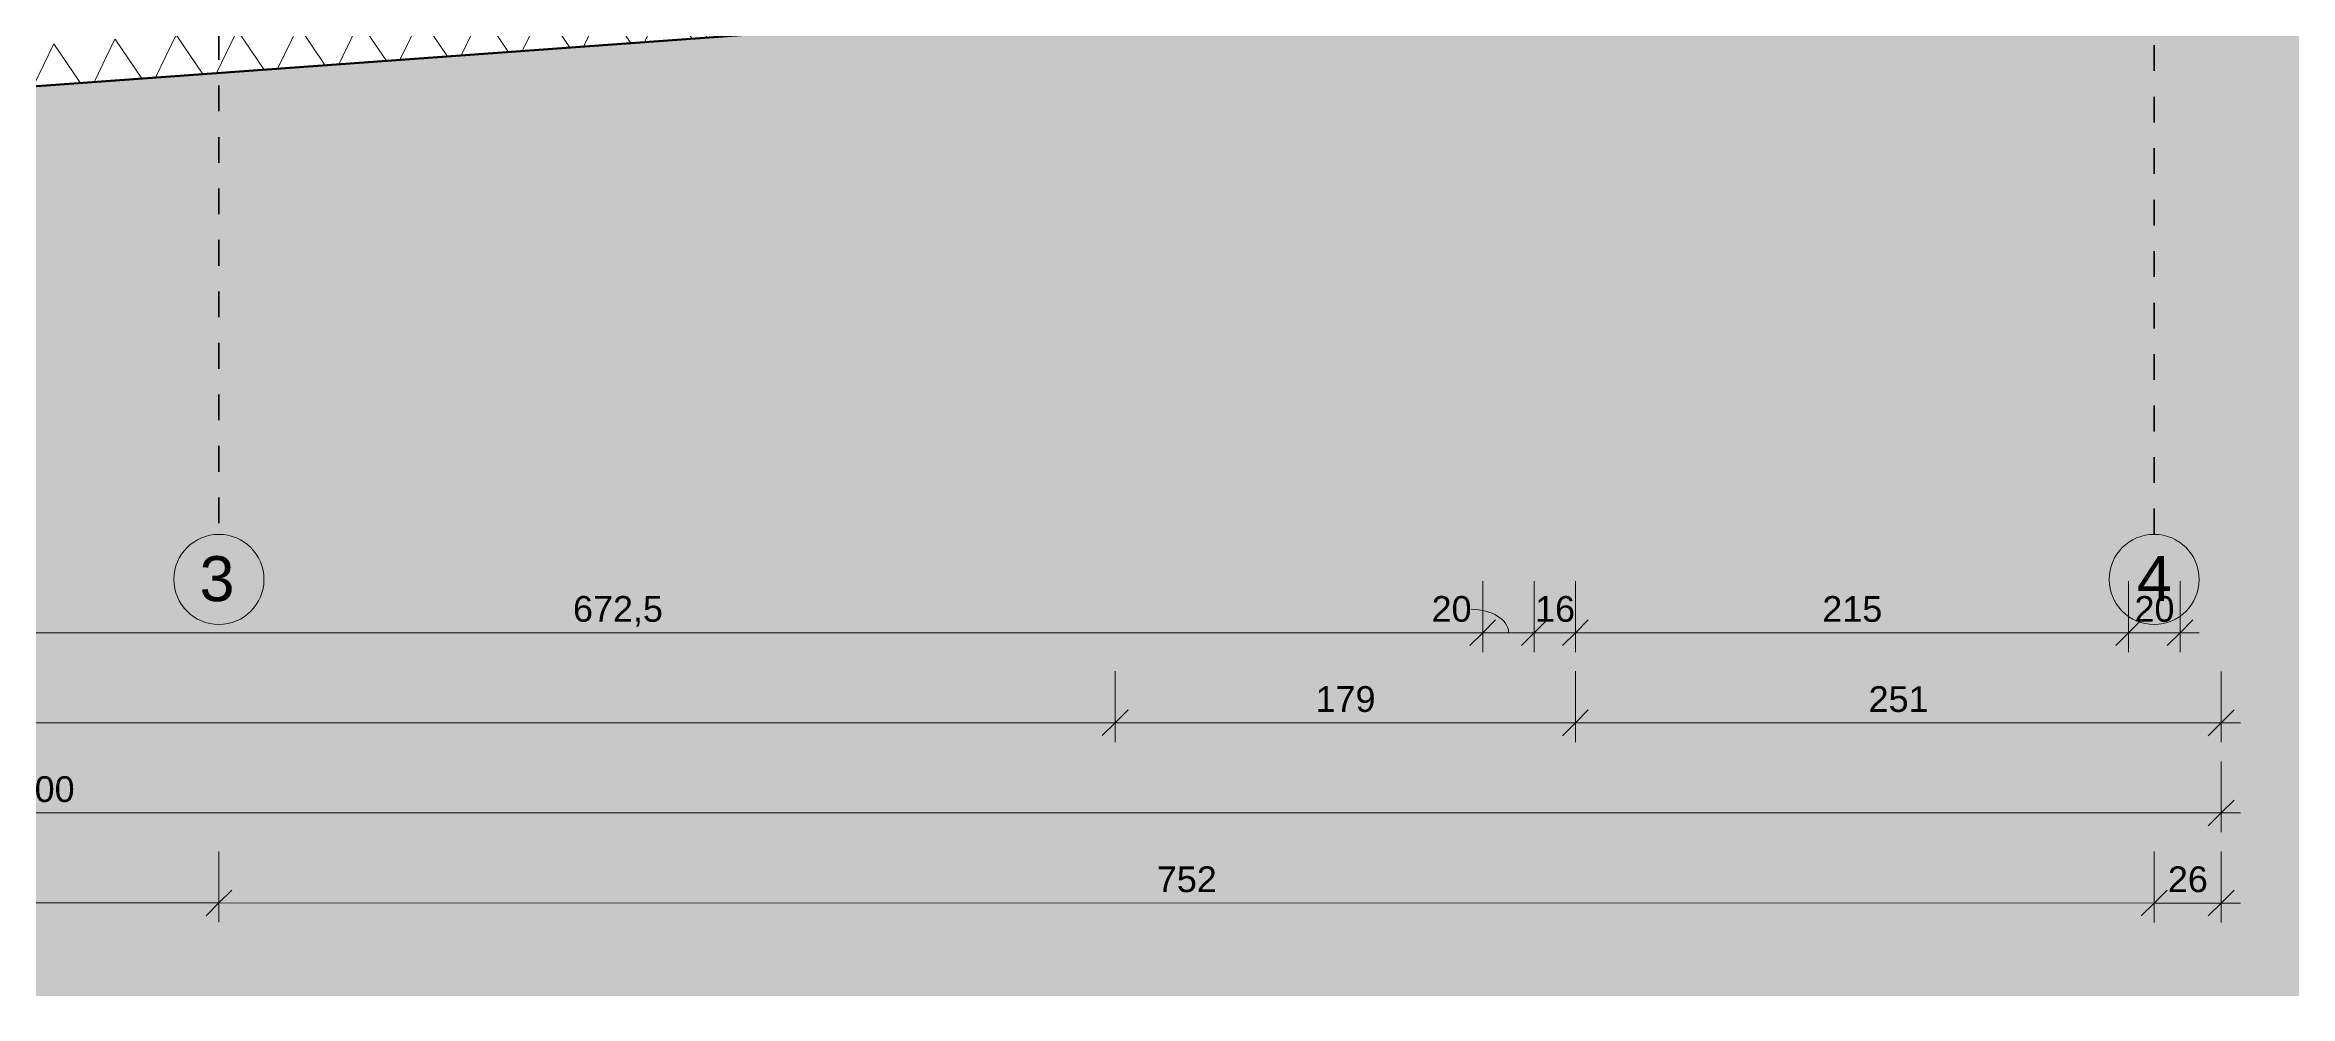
# Model space of a CAD drawing. Header units: metres. Extents: x -67.4 to -27.2, y 43.9 to 89.6.
# Drawn here: x -45.81 to -37.08, y 44.73 to 48.43 of the extents above; entities that cross this region are included whole.
import ezdxf

# ---------------------------------------------------------------- set-up
doc = ezdxf.new("R2010")
doc.units = ezdxf.units.M
doc.linetypes.add('Strich Punkt Mittel', pattern=[0.015875, 0.00635, -0.004763, 0, -0.004763])
for name, color, linetype, lineweight in [('A-DETL-GENF_', 92, 'Continuous', 13), ('A_2D', 7, 'Continuous', 13), ('A_Bemassung-50_', 4, 'Continuous', 9), ('A_Bemassung_', 4, 'Continuous', 9), ('A_Beschriftung_', 7, 'Continuous', 9), ('A_Grundstuecksgrenze', 5, 'Continuous', 70), ('A_Raster_', 1, 'Continuous', 9), ('A_Waende', 7, 'Continuous', 13), ('G-ANNO-REVC_', 71, 'Continuous', 9)]:
    doc.layers.add(name, color=color, linetype=linetype, lineweight=lineweight)
doc.styles.add('Arial_1', font='arial.ttf', dxfattribs={"height": 0.175})
doc.styles.add('Arial_5', font='arial.ttf', dxfattribs={"height": 0.1})
doc.dimstyles.new('WGA-Bemaßung', dxfattribs={"dimscale": 0.3048, "dimtxt": 0.102026, "dimasz": 0.328084, "dimexe": 0.246063, "dimexo": 0.0625, "dimgap": 0.04101, "dimtad": 1, "dimdec": 1, "dimlfac": 100, "dimrnd": 0.5, "dimdsep": 46, "dimtxsty": 'Arial_5', "dimblk1": 'OBLIQUE', "dimblk2": 'OBLIQUE', "dimsah": 1, "dimcen": 0.09, "dimdle": 0.246063, "dimazin": 2, "dimtfac": 1, "dimtdec": 4, "dimtix": 1, "dimtmove": 0, "dimatfit": 3, "dimfxl": 0.656168, "dimfxlon": 1, "dimtvp": 1, "dimtolj": 1, "dimtzin": 0, "dimarcsym": 2})
doc.dimstyles.new('WGA-Bemaßung_3', dxfattribs={"dimscale": 0.3048, "dimtxt": 0.102026, "dimasz": 0.328084, "dimexe": 0.246063, "dimexo": 0.0625, "dimgap": 0.04101, "dimtad": 1, "dimdec": 1, "dimlfac": 100, "dimrnd": 0.5, "dimdsep": 46, "dimtxsty": 'Arial_5', "dimblk1": 'OBLIQUE', "dimblk2": 'OBLIQUE', "dimsah": 1, "dimcen": 0.09, "dimdle": 0.246063, "dimazin": 2, "dimtfac": 1, "dimtdec": 4, "dimtix": 1, "dimtmove": 1, "dimatfit": 3, "dimfxl": 0.656168, "dimfxlon": 1, "dimtvp": 1, "dimtolj": 1, "dimtzin": 0, "dimarcsym": 2})

# ---------------------------------------------------------------- blocks, each defined once
blk = doc.blocks.new('Family - ___-3180367-263_PP_03DG_BT2')
at = {"layer": 'A_Grundstuecksgrenze'}
blk.add_line((-31.8179, 64.901), (-19.6942, 60.8437), dxfattribs=at)
blk = doc.blocks.new('Raster - BS_Achse-112124-263_PP_03DG_BT2')
at = {"layer": 'A_Beschriftung_'}
blk.add_circle((0, 0), 0.0035, dxfattribs=at)
blk = doc.blocks.new('DIMBLOCK10-263_PP_03DG_BT2')
at = {"layer": 'A_Bemassung-50_', "transparency": 16777216}
for p, q in [((-37.6096, 45.0947), (-37.6096, 45.2947)), ((-37.3491, 45.0946), (-37.3491, 45.2946)), ((-37.2741, 45.0946), (-37.6096, 45.0947)), ((-37.6096, 45.0947), (-37.6096, 45.0197)), ((-37.3491, 45.0946), (-37.3491, 45.0196))]:
    blk.add_line(p, q, dxfattribs=at)
at = {"layer": 'A_Bemassung-50_', "lineweight": 35, "transparency": 16777216}
for p, q in [((-37.6096, 45.0947), (-37.5596, 45.1447)), ((-37.3491, 45.0946), (-37.2991, 45.1446)), ((-37.6096, 45.0947), (-37.6596, 45.0447)), ((-37.3491, 45.0946), (-37.3991, 45.0446))]:
    blk.add_line(p, q, dxfattribs=at)
at = {"layer": 'A_Bemassung-50_', "color": 0, "transparency": 16777216, "insert": (-37.5562, 45.237), "char_height": 0.1, "width": 0.184588, "attachment_point": 1, "rotation": 359.99828, "line_spacing_factor": 0.941778, "style": 'Arial_5'}
blk.add_mtext('26', dxfattribs=at)
blk = doc.blocks.new('_Oblique')
at = {"color": 0, "linetype": 'ByBlock', "lineweight": -2}
blk.add_line((-0.5, -0.5), (0.5, 0.5), dxfattribs=at)
blk = doc.blocks.new('DIMBLOCK11-263_PP_03DG_BT2')
at = {"layer": 'A_Bemassung-50_', "transparency": 16777216}
for p, q in [((-45.1313, 45.0949), (-45.1313, 45.2949)), ((-37.6096, 45.0947), (-37.6096, 45.2947)), ((-37.6096, 45.0947), (-45.1313, 45.0949)), ((-45.1313, 45.0949), (-45.1313, 45.0199)), ((-37.6096, 45.0947), (-37.6096, 45.0197))]:
    blk.add_line(p, q, dxfattribs=at)
at = {"layer": 'A_Bemassung-50_', "lineweight": 35, "transparency": 16777216}
for p, q in [((-45.1313, 45.0949), (-45.0813, 45.1449)), ((-37.6096, 45.0947), (-37.5596, 45.1447)), ((-45.1313, 45.0949), (-45.1813, 45.0449)), ((-37.6096, 45.0947), (-37.6596, 45.0447))]:
    blk.add_line(p, q, dxfattribs=at)
at = {"layer": 'A_Bemassung-50_', "color": 0, "transparency": 16777216, "insert": (-41.4858, 45.2371), "char_height": 0.1, "width": 0.276883, "attachment_point": 1, "rotation": 359.99828, "line_spacing_factor": 0.941778, "style": 'Arial_5'}
blk.add_mtext('752', dxfattribs=at)
blk = doc.blocks.new('DIMBLOCK12-263_PP_03DG_BT2')
at = {"layer": 'A_Bemassung-50_', "transparency": 16777216}
for p, q in [((-46.9771, 45.0949), (-46.9771, 45.2949)), ((-45.1313, 45.0949), (-45.1313, 45.2949)), ((-45.1313, 45.0949), (-46.9771, 45.0949)), ((-46.9771, 45.0949), (-46.9771, 45.0199)), ((-45.1313, 45.0949), (-45.1313, 45.0199))]:
    blk.add_line(p, q, dxfattribs=at)
at = {"layer": 'A_Bemassung-50_', "lineweight": 35, "transparency": 16777216}
for p, q in [((-46.9771, 45.0949), (-46.9271, 45.1449)), ((-45.1313, 45.0949), (-45.0813, 45.1449)), ((-46.9771, 45.0949), (-47.0271, 45.0449)), ((-45.1313, 45.0949), (-45.1813, 45.0449))]:
    blk.add_line(p, q, dxfattribs=at)
at = {"layer": 'A_Bemassung-50_', "color": 0, "transparency": 16777216, "insert": (-46.2277, 45.2372), "char_height": 0.1, "width": 0.416266, "attachment_point": 1, "rotation": 359.99828, "line_spacing_factor": 0.941778, "style": 'Arial_5'}
blk.add_mtext('184,5', dxfattribs=at)
blk = doc.blocks.new('DIMBLOCK15-263_PP_03DG_BT2')
at = {"layer": 'A_Bemassung-50_', "transparency": 16777216}
for p, q in [((-54.3491, 45.4452), (-54.3491, 45.6452)), ((-37.3491, 45.4446), (-37.3491, 45.6446)), ((-54.4241, 45.4452), (-37.2741, 45.4446)), ((-54.3491, 45.4452), (-54.3491, 45.3702)), ((-37.3491, 45.4446), (-37.3491, 45.3696))]:
    blk.add_line(p, q, dxfattribs=at)
at = {"layer": 'A_Bemassung-50_', "lineweight": 35, "transparency": 16777216}
for p, q in [((-54.3491, 45.4452), (-54.2991, 45.4952)), ((-37.3491, 45.4446), (-37.2991, 45.4946)), ((-54.3491, 45.4452), (-54.3991, 45.3952)), ((-37.3491, 45.4446), (-37.3991, 45.3946))]:
    blk.add_line(p, q, dxfattribs=at)
at = {"layer": 'A_Bemassung-50_', "color": 0, "transparency": 16777216, "insert": (-46.0029, 45.5872), "char_height": 0.1, "width": 0.369177, "attachment_point": 1, "rotation": 359.99828, "line_spacing_factor": 0.941778, "style": 'Arial_5'}
blk.add_mtext('1700', dxfattribs=at)
blk = doc.blocks.new('DIMBLOCK16-263_PP_03DG_BT2')
at = {"layer": 'A_Bemassung-50_', "transparency": 16777216}
for p, q in [((-54.3491, 45.7952), (-54.3491, 45.9952)), ((-41.6479, 45.7948), (-41.6479, 45.9948)), ((-54.4241, 45.7952), (-41.6479, 45.7948)), ((-54.3491, 45.7952), (-54.3491, 45.7202)), ((-41.6479, 45.7948), (-41.6479, 45.7198))]:
    blk.add_line(p, q, dxfattribs=at)
at = {"layer": 'A_Bemassung-50_', "lineweight": 35, "transparency": 16777216}
for p, q in [((-54.3491, 45.7952), (-54.2991, 45.8452)), ((-41.6479, 45.7948), (-41.5979, 45.8448)), ((-54.3491, 45.7952), (-54.3991, 45.7452)), ((-41.6479, 45.7948), (-41.6979, 45.7448))]:
    blk.add_line(p, q, dxfattribs=at)
at = {"layer": 'A_Bemassung-50_', "color": 0, "transparency": 16777216, "insert": (-48.1523, 45.9373), "char_height": 0.1, "width": 0.369177, "attachment_point": 1, "rotation": 359.99828, "line_spacing_factor": 0.941778, "style": 'Arial_5'}
blk.add_mtext('1270', dxfattribs=at)
blk = doc.blocks.new('DIMBLOCK17-263_PP_03DG_BT2')
at = {"layer": 'A_Bemassung-50_', "transparency": 16777216}
for p, q in [((-41.6479, 45.7948), (-41.6479, 45.9948)), ((-39.8589, 45.7947), (-39.8589, 45.9947)), ((-41.6479, 45.7948), (-39.8589, 45.7947)), ((-41.6479, 45.7948), (-41.6479, 45.7198)), ((-39.8589, 45.7947), (-39.8589, 45.7197))]:
    blk.add_line(p, q, dxfattribs=at)
at = {"layer": 'A_Bemassung-50_', "lineweight": 35, "transparency": 16777216}
for p, q in [((-41.6479, 45.7948), (-41.5979, 45.8448)), ((-39.8589, 45.7947), (-39.8089, 45.8447)), ((-41.6479, 45.7948), (-41.6979, 45.7448)), ((-39.8589, 45.7947), (-39.9089, 45.7447))]:
    blk.add_line(p, q, dxfattribs=at)
at = {"layer": 'A_Bemassung-50_', "color": 0, "transparency": 16777216, "insert": (-40.8688, 45.9371), "char_height": 0.1, "width": 0.276883, "attachment_point": 1, "rotation": 359.99828, "line_spacing_factor": 0.941778, "style": 'Arial_5'}
blk.add_mtext('179', dxfattribs=at)
blk = doc.blocks.new('DIMBLOCK18-263_PP_03DG_BT2')
at = {"layer": 'A_Bemassung-50_', "transparency": 16777216}
for p, q in [((-39.8589, 45.7947), (-39.8589, 45.9947)), ((-37.3491, 45.7946), (-37.3491, 45.9946)), ((-39.8589, 45.7947), (-37.2741, 45.7946)), ((-39.8589, 45.7947), (-39.8589, 45.7197)), ((-37.3491, 45.7946), (-37.3491, 45.7196))]:
    blk.add_line(p, q, dxfattribs=at)
at = {"layer": 'A_Bemassung-50_', "lineweight": 35, "transparency": 16777216}
for p, q in [((-39.8589, 45.7947), (-39.8089, 45.8447)), ((-37.3491, 45.7946), (-37.2991, 45.8446)), ((-39.8589, 45.7947), (-39.9089, 45.7447)), ((-37.3491, 45.7946), (-37.3991, 45.7446))]:
    blk.add_line(p, q, dxfattribs=at)
at = {"layer": 'A_Bemassung-50_', "color": 0, "transparency": 16777216, "insert": (-38.7194, 45.937), "char_height": 0.1, "width": 0.276883, "attachment_point": 1, "rotation": 359.99828, "line_spacing_factor": 0.941778, "style": 'Arial_5'}
blk.add_mtext('251', dxfattribs=at)
blk = doc.blocks.new('DIMBLOCK104-263_PP_03DG_BT2')
at = {"layer": 'A_Bemassung-50_', "transparency": 16777216}
for p, q in [((-37.709, 46.1447), (-37.709, 46.3447)), ((-37.509, 46.1447), (-37.509, 46.3447)), ((-37.434, 46.1447), (-37.709, 46.1447)), ((-37.709, 46.1447), (-37.709, 46.0697)), ((-37.509, 46.1447), (-37.509, 46.0697))]:
    blk.add_line(p, q, dxfattribs=at)
at = {"layer": 'A_Bemassung-50_', "lineweight": 35, "transparency": 16777216}
for p, q in [((-37.709, 46.1447), (-37.659, 46.1947)), ((-37.509, 46.1447), (-37.459, 46.1947)), ((-37.709, 46.1447), (-37.759, 46.0947)), ((-37.509, 46.1447), (-37.559, 46.0947))]:
    blk.add_line(p, q, dxfattribs=at)
at = {"layer": 'A_Bemassung-50_', "color": 0, "transparency": 16777216, "insert": (-37.686, 46.287), "char_height": 0.1, "width": 0.184588, "attachment_point": 1, "rotation": 359.99828, "line_spacing_factor": 0.941778, "style": 'Arial_5'}
blk.add_mtext('20', dxfattribs=at)
blk = doc.blocks.new('DIMBLOCK105-263_PP_03DG_BT2')
at = {"layer": 'A_Bemassung-50_', "transparency": 16777216}
for p, q in [((-39.8589, 46.1447), (-39.8589, 46.3447)), ((-37.709, 46.1447), (-37.709, 46.3447)), ((-37.709, 46.1447), (-39.8589, 46.1447)), ((-39.8589, 46.1447), (-39.8589, 46.0697)), ((-37.709, 46.1447), (-37.709, 46.0697))]:
    blk.add_line(p, q, dxfattribs=at)
at = {"layer": 'A_Bemassung-50_', "lineweight": 35, "transparency": 16777216}
for p, q in [((-39.8589, 46.1447), (-39.8089, 46.1947)), ((-37.709, 46.1447), (-37.659, 46.1947)), ((-39.8589, 46.1447), (-39.9089, 46.0947)), ((-37.709, 46.1447), (-37.759, 46.0947))]:
    blk.add_line(p, q, dxfattribs=at)
at = {"layer": 'A_Bemassung-50_', "color": 0, "transparency": 16777216, "insert": (-38.8993, 46.287), "char_height": 0.1, "width": 0.276883, "attachment_point": 1, "rotation": 359.99828, "line_spacing_factor": 0.941778, "style": 'Arial_5'}
blk.add_mtext('215', dxfattribs=at)
blk = doc.blocks.new('DIMBLOCK106-263_PP_03DG_BT2')
at = {"layer": 'A_Bemassung-50_', "transparency": 16777216}
for p, q in [((-40.0189, 46.1447), (-40.0189, 46.3447)), ((-39.8589, 46.1447), (-39.8589, 46.3447)), ((-39.8589, 46.1447), (-40.0189, 46.1447)), ((-40.0189, 46.1447), (-40.0189, 46.0697)), ((-39.8589, 46.1447), (-39.8589, 46.0697))]:
    blk.add_line(p, q, dxfattribs=at)
at = {"layer": 'A_Bemassung-50_', "lineweight": 35, "transparency": 16777216}
for p, q in [((-40.0189, 46.1447), (-39.9689, 46.1947)), ((-39.8589, 46.1447), (-39.8089, 46.1947)), ((-40.0189, 46.1447), (-40.0689, 46.0947)), ((-39.8589, 46.1447), (-39.9089, 46.0947))]:
    blk.add_line(p, q, dxfattribs=at)
at = {"layer": 'A_Bemassung-50_', "color": 0, "transparency": 16777216, "insert": (-40.0158, 46.2871), "char_height": 0.1, "width": 0.184588, "attachment_point": 1, "rotation": 359.99828, "line_spacing_factor": 0.941778, "style": 'Arial_5'}
blk.add_mtext('16', dxfattribs=at)
blk = doc.blocks.new('DIMBLOCK107-263_PP_03DG_BT2')
at = {"layer": 'A_Bemassung-50_', "transparency": 16777216}
for p, q in [((-40.2189, 46.1447), (-40.2189, 46.3447)), ((-40.0189, 46.1447), (-40.0189, 46.3447)), ((-40.0189, 46.1447), (-40.2189, 46.1447)), ((-40.2189, 46.1447), (-40.2189, 46.0697)), ((-40.0189, 46.1447), (-40.0189, 46.0697))]:
    blk.add_line(p, q, dxfattribs=at)
at = {"layer": 'A_Bemassung-50_', "lineweight": 35, "transparency": 16777216}
for p, q in [((-40.2189, 46.1447), (-40.1689, 46.1947)), ((-40.0189, 46.1447), (-39.9689, 46.1947)), ((-40.2189, 46.1447), (-40.2689, 46.0947)), ((-40.0189, 46.1447), (-40.0689, 46.0947))]:
    blk.add_line(p, q, dxfattribs=at)
at = {"layer": 'A_Bemassung-50_', "transparency": 16777216}
blk.add_ellipse((-40.2641, 46.1447), major_axis=(-0.1452, 0), ratio=0.626652, start_param=3.141593, end_param=4.712389, dxfattribs=at)
at = {"layer": 'A_Bemassung-50_', "color": 0, "transparency": 16777216, "insert": (-40.4179, 46.2871), "char_height": 0.1, "width": 0.184588, "attachment_point": 1, "rotation": 359.99828, "line_spacing_factor": 0.941778, "style": 'Arial_5'}
blk.add_mtext('20', dxfattribs=at)
blk = doc.blocks.new('DIMBLOCK108-263_PP_03DG_BT2')
at = {"layer": 'A_Bemassung-50_', "transparency": 16777216}
for p, q in [((-46.9442, 46.1449), (-46.9442, 46.3449)), ((-40.2189, 46.1447), (-40.2189, 46.3447)), ((-40.2189, 46.1447), (-46.9442, 46.1449)), ((-46.9442, 46.1449), (-46.9442, 46.0699)), ((-40.2189, 46.1447), (-40.2189, 46.0697))]:
    blk.add_line(p, q, dxfattribs=at)
at = {"layer": 'A_Bemassung-50_', "lineweight": 35, "transparency": 16777216}
for p, q in [((-46.9442, 46.1449), (-46.8942, 46.1949)), ((-40.2189, 46.1447), (-40.1689, 46.1947)), ((-46.9442, 46.1449), (-46.9942, 46.0949)), ((-40.2189, 46.1447), (-40.2689, 46.0947))]:
    blk.add_line(p, q, dxfattribs=at)
at = {"layer": 'A_Bemassung-50_', "color": 0, "transparency": 16777216, "insert": (-43.755, 46.2872), "char_height": 0.1, "width": 0.416266, "attachment_point": 1, "rotation": 359.99828, "line_spacing_factor": 0.941778, "style": 'Arial_5'}
blk.add_mtext('672,5', dxfattribs=at)
blk = doc.blocks.new('Family - ___-11913883-263_PP_03DG_BT2')
at = {"layer": 'G-ANNO-REVC_'}
for centre, radius, start, end in [((-15.7292, 67.0717), 0.1583, 25.54969, 157.36), ((-15.4005, 66.9346), 0.277, 337.36, 132.15123), ((-16.0062, 66.8188), 0.34, 67.36, 222.15123), ((-14.9987, 66.767), 0.1583, 25.54969, 157.36), ((-14.67, 66.6299), 0.277, 337.36, 132.15123), ((-16.1745, 66.4153), 0.1943, 115.54969, 247.36), ((-14.2682, 66.4623), 0.1583, 25.54969, 157.36), ((-13.9394, 66.3252), 0.277, 337.36, 132.15123), ((-16.3802, 65.9221), 0.34, 67.36, 222.15123), ((-13.5376, 66.1576), 0.1583, 25.54969, 157.36), ((-13.2089, 66.0205), 0.277, 337.36, 132.15123), ((-13.028, 65.7345), 0.1943, 295.54969, 67.36), ((-16.5485, 65.5186), 0.1943, 115.54969, 247.36), ((-13.1963, 65.331), 0.34, 247.36, 42.15123), ((-16.7542, 65.0254), 0.34, 67.36, 222.15123), ((-13.402, 64.8378), 0.1943, 295.54969, 67.36), ((-16.9225, 64.6219), 0.1943, 115.54969, 247.36), ((-13.5703, 64.4343), 0.34, 247.36, 42.15123), ((-17.1282, 64.1287), 0.34, 67.36, 222.15123), ((-13.776, 63.9411), 0.1943, 295.54969, 67.36), ((-17.2965, 63.7252), 0.1943, 115.54969, 247.36), ((-13.9443, 63.5376), 0.34, 247.36, 42.15123), ((-17.5022, 63.232), 0.34, 67.36, 222.15123), ((-14.15, 63.0444), 0.1943, 295.54969, 67.36), ((-17.6705, 62.8285), 0.1943, 115.54969, 247.36), ((-14.3183, 62.6409), 0.34, 247.36, 42.15123), ((-17.8762, 62.3353), 0.34, 67.36, 222.15123), ((-14.524, 62.1477), 0.1943, 295.54969, 67.36), ((-18.0445, 61.9318), 0.1943, 115.54969, 247.36), ((-14.6923, 61.7442), 0.34, 247.36, 42.15123), ((-18.2502, 61.4386), 0.34, 67.36, 222.15123), ((-14.898, 61.2511), 0.1943, 295.54969, 67.36), ((-18.4185, 61.0351), 0.1943, 115.54969, 247.36), ((-15.0663, 60.8475), 0.34, 247.36, 42.15123), ((-18.2376, 60.7491), 0.277, 157.36, 312.15123), ((-17.9089, 60.612), 0.1583, 205.54969, 337.36), ((-17.5071, 60.4444), 0.277, 157.36, 312.15123), ((-15.272, 60.3544), 0.1943, 295.54969, 67.36), ((-17.1783, 60.3073), 0.1583, 205.54969, 337.36), ((-16.7765, 60.1397), 0.277, 157.36, 312.15123), ((-15.4403, 59.9508), 0.34, 247.36, 42.15123), ((-16.4478, 60.0026), 0.1583, 205.54969, 337.36), ((-16.046, 59.835), 0.277, 157.36, 312.15123), ((-15.7173, 59.6979), 0.1583, 205.54969, 337.36)]:
    blk.add_arc(centre, radius, start, end, dxfattribs=at)

msp = doc.modelspace()

# ---------------------------------------------------------------- hatches: boundary and pattern name
at = {"layer": 'A-DETL-GENF_'}
msp.add_hatch(color=253, dxfattribs=at).paths.add_polyline_path([(-54.2379, 44.7333), (-32.3004, 44.7333), (-32.3004, 52.5469), (-33.0402, 52.2443), (-37.2999, 50.4174), (-37.2999, 50.3683), (-37.2979, 50.3636), (-39.839, 49.2738), (-39.8588, 49.3199), (-41.5978, 48.5741), (-54.349, 47.6519), (-54.449, 47.6519), (-54.349, 46.2693)])
at = {"layer": 'A_Waende', "lineweight": 5}
h = msp.add_hatch(dxfattribs=at)
h.set_pattern_fill('FP_4', color=250, angle=-157.36, style=0, pattern_type=2)
h.set_pattern_definition([(184.137, (-47.91212, 48.27793), (0.014888, -0.205832), []), (244.137, (-47.91212, 48.27793), (0.1857, -0.090023), []), (304.137, (-47.91212, 48.27793), (0.1708203, 0.115815), [])])
h.paths.add_polyline_path([(-53.7064, 47.6983), (-41.5978, 48.5741), (-41.6362, 48.7318), (-53.7064, 47.8588), (-53.7064, 47.6996)])

# ---------------------------------------------------------------- linework, layer by layer
at = {"layer": 'A_2D'}
msp.add_line((-41.5978, 48.5741), (-54.349, 47.6519), dxfattribs=at)
at = {"layer": 'A_Raster_', "linetype": 'Strich Punkt Mittel', "lineweight": 35}
for p, q in [((-45.1301, 85.8701), (-45.1313, 46.5268)), ((-37.6095, 46.5266), (-37.6084, 85.4138))]:
    msp.add_line(p, q, dxfattribs=at)
at = {"layer": 'A_Waende', "color": 250, "lineweight": 5}
msp.add_line((-53.7064, 47.6983), (-41.5978, 48.5741), dxfattribs=at)

# ---------------------------------------------------------------- block references
at = {"layer": 'A_Beschriftung_', "xscale": 49.99999999999998, "yscale": 49.99999999999998, "zscale": 49.99999999999998}
for p, rotation in [((-45.1313, 46.3518), 179.9982758785824), ((-37.6095, 46.3516), 359.998275878371)]:
    msp.add_blockref('Raster - BS_Achse-112124-263_PP_03DG_BT2', p, dxfattribs=dict(at, rotation=rotation))
at = {"layer": 'A_Grundstuecksgrenze', "rotation": 22.64000000000043}
msp.add_blockref('Family - ___-3180367-263_PP_03DG_BT2', (0, 0), dxfattribs=at)
at = {"layer": 'G-ANNO-REVC_', "rotation": 22.64000000000043}
msp.add_blockref('Family - ___-11913883-263_PP_03DG_BT2', (0, 0), dxfattribs=at)

# ---------------------------------------------------------------- texts
at = {"layer": 'A_Beschriftung_', "char_height": 0.175, "width": 0.168354, "attachment_point": 1, "style": 'Arial_1'}
for s, insert in [('3', (-45.2066, 46.4422)), ('4', (-37.6767, 46.4426))]:
    msp.add_mtext(s, dxfattribs=dict(at, insert=insert))

# ---------------------------------------------------------------- dimensions: what is measured, and where the dimension line sits
at = {"layer": 'A_Bemassung_'}
for base, p1, p2, override, picture, middle in [((-46.9442, 46.1449), (-40.2189, 46.3447), (-46.9442, 46.3449), {"dimpost": '<>', "dimfxl": 6.725242}, 'DIMBLOCK108-263_PP_03DG_BT2', (-43.5815, 46.2084)), ((-40.0189, 46.1447), (-39.8589, 46.3447), (-40.0189, 46.3447), {"dimpost": '<>', "dimfxl": 0.16}, 'DIMBLOCK106-263_PP_03DG_BT2', (-39.9389, 46.2083)), ((-39.8589, 46.1447), (-37.709, 46.3447), (-39.8589, 46.3447), {"dimpost": '<>', "dimfxl": 2.149878}, 'DIMBLOCK105-263_PP_03DG_BT2', (-38.784, 46.2082)), ((-37.709, 46.1447), (-37.509, 46.3447), (-37.709, 46.3447), {"dimpost": '<>', "dimfxl": 0.2}, 'DIMBLOCK104-263_PP_03DG_BT2', (-37.609, 46.2082)), ((-41.6479, 45.7948), (-54.3491, 45.9952), (-41.6479, 45.9948), {"dimpost": '<>', "dimfxl": 12.701161}, 'DIMBLOCK16-263_PP_03DG_BT2', (-47.9985, 45.8585)), ((-39.8589, 45.7947), (-41.6479, 45.9948), (-39.8589, 45.9947), {"dimpost": '<>', "dimfxl": 1.788961}, 'DIMBLOCK17-263_PP_03DG_BT2', (-40.7534, 45.8583)), ((-37.3491, 45.7946), (-39.8589, 45.9947), (-37.3491, 45.9946), {"dimpost": '<>', "dimfxl": 2.509878}, 'DIMBLOCK18-263_PP_03DG_BT2', (-38.604, 45.8582)), ((-37.3491, 45.4446), (-54.3491, 45.6452), (-37.3491, 45.6446), {"dimpost": '<>', "dimfxl": 17}, 'DIMBLOCK15-263_PP_03DG_BT2', (-45.8491, 45.5085)), ((-46.9771, 45.0949), (-45.1313, 45.2949), (-46.9771, 45.2949), {"dimpost": '<>', "dimfxl": 1.845804}, 'DIMBLOCK12-263_PP_03DG_BT2', (-46.0542, 45.1585)), ((-45.1313, 45.0949), (-37.6096, 45.2947), (-45.1313, 45.2949), {"dimpost": '<>', "dimfxl": 7.52176}, 'DIMBLOCK11-263_PP_03DG_BT2', (-41.3704, 45.1583)), ((-37.60957, 45.09466), (-37.34907, 45.29465), (-37.60956, 45.29466), {"dimpost": '<>', "dimfxl": 0.260491}, 'DIMBLOCK10-263_PP_03DG_BT2', (-37.47932, 45.15821))]:
    dim = msp.add_linear_dim(base=base, p1=p1, p2=p2, angle=359.99828, dimstyle='WGA-Bemaßung', override=override, dxfattribs=at)
    dim.commit()
    dim.dimension.update_dxf_attribs({"geometry": picture, "text_midpoint": middle})
dim = msp.add_linear_dim(base=(-40.2189, 46.1447), p1=(-40.0189, 46.3447), p2=(-40.2189, 46.3447), angle=359.99828, dimstyle='WGA-Bemaßung_3', override={"dimpost": '<>', "dimfxl": 0.2}, dxfattribs=at)
dim.commit()
dim.dimension.update_dxf_attribs({"geometry": 'DIMBLOCK107-263_PP_03DG_BT2', "text_midpoint": (-40.3256, 46.2204), "dimtype": 160})

doc.saveas('drawing.dxf')
